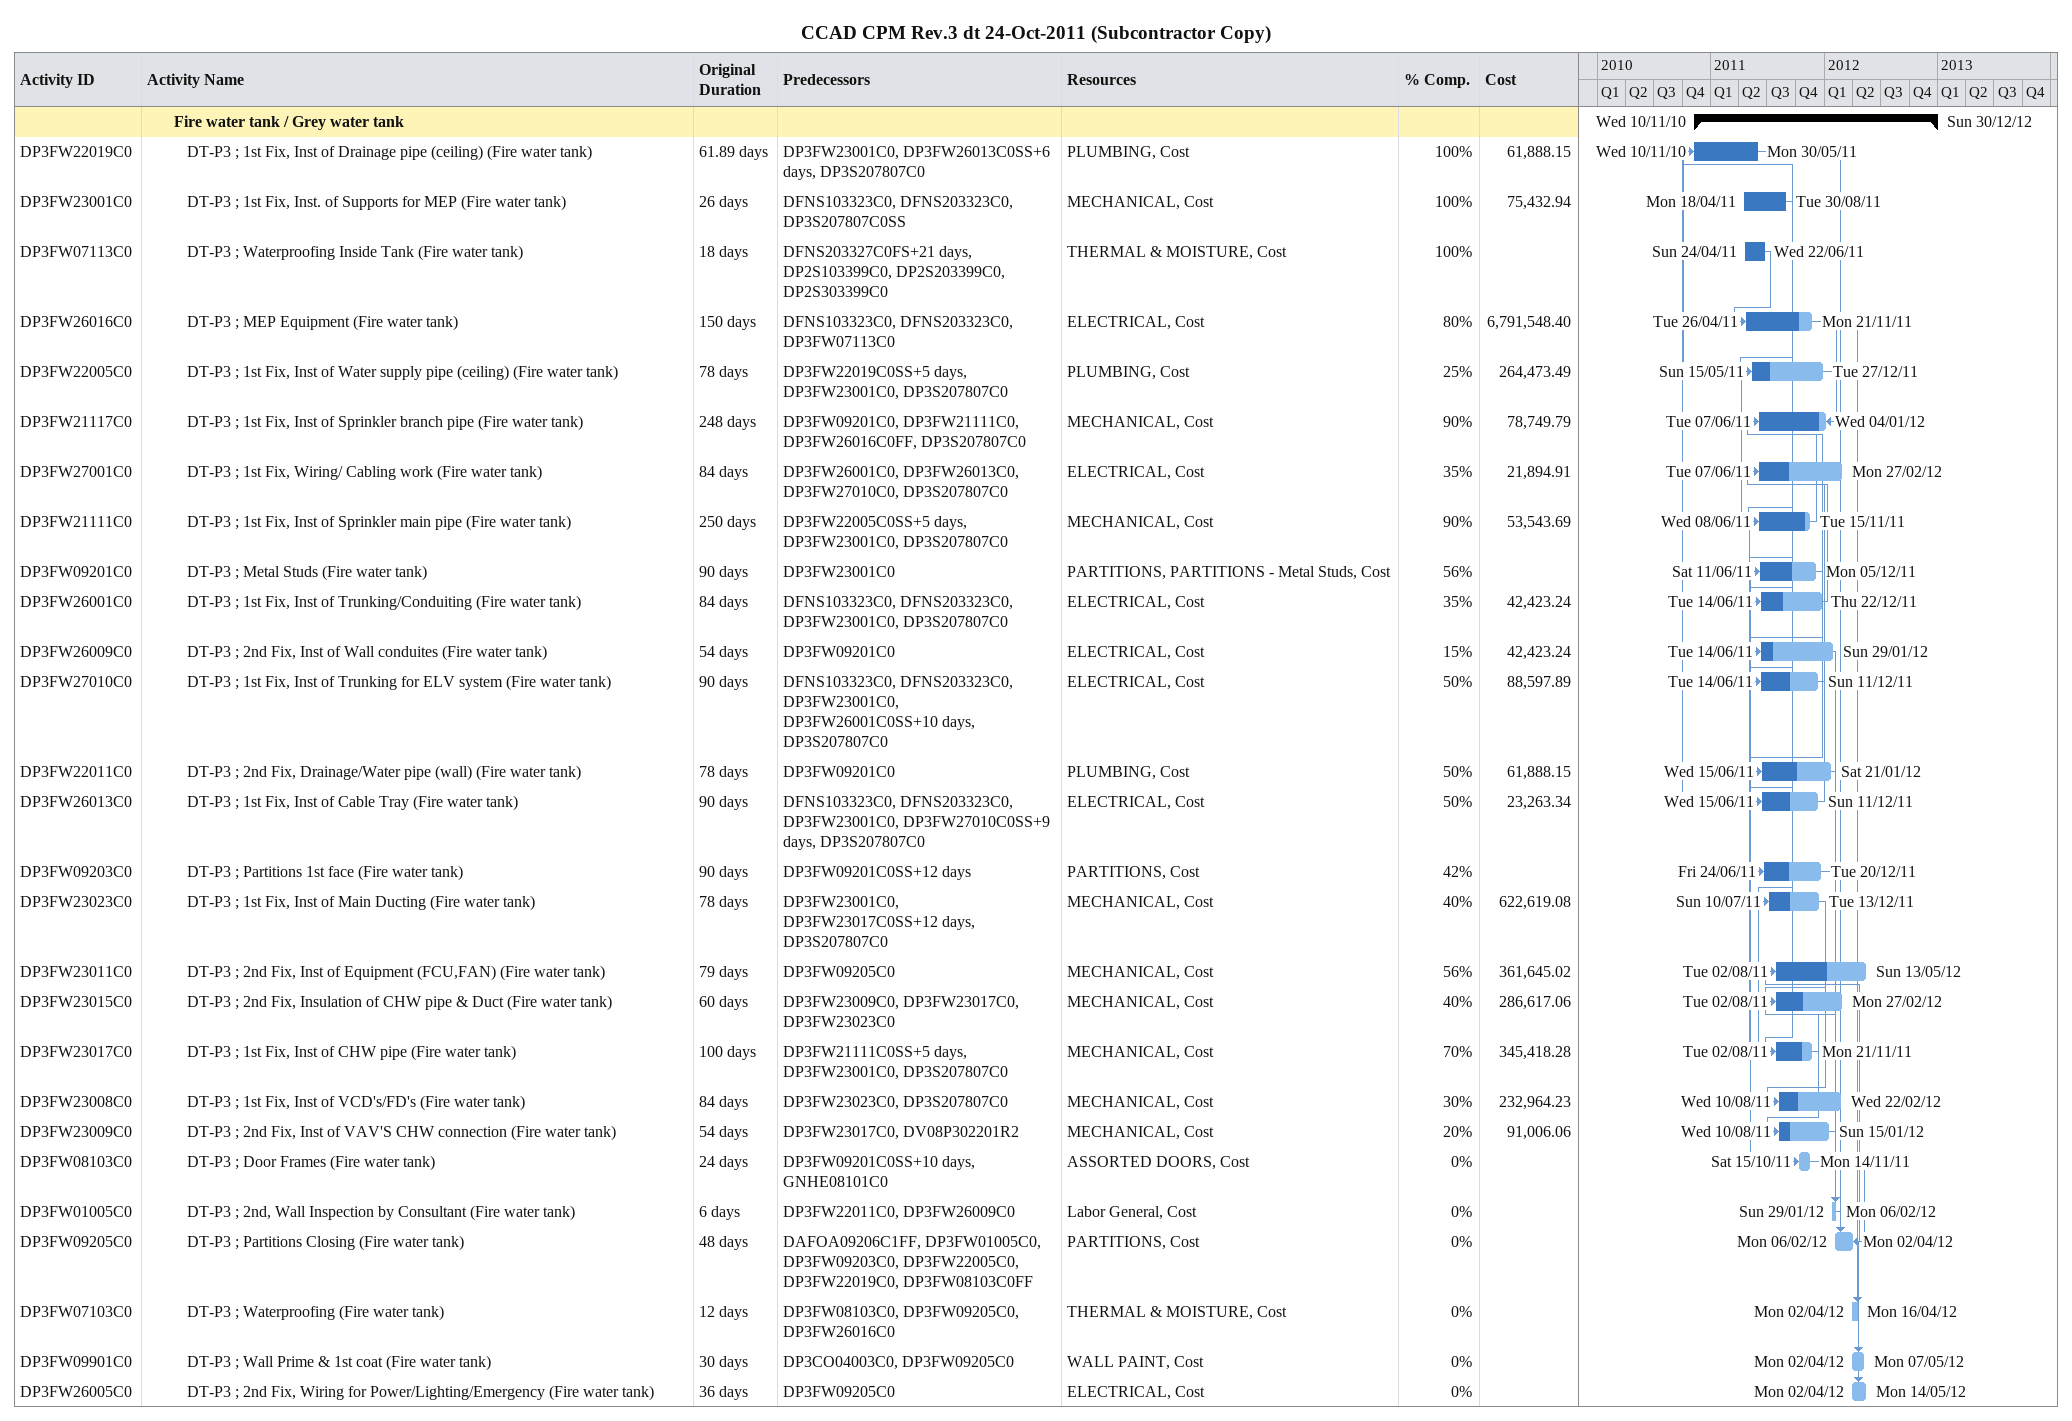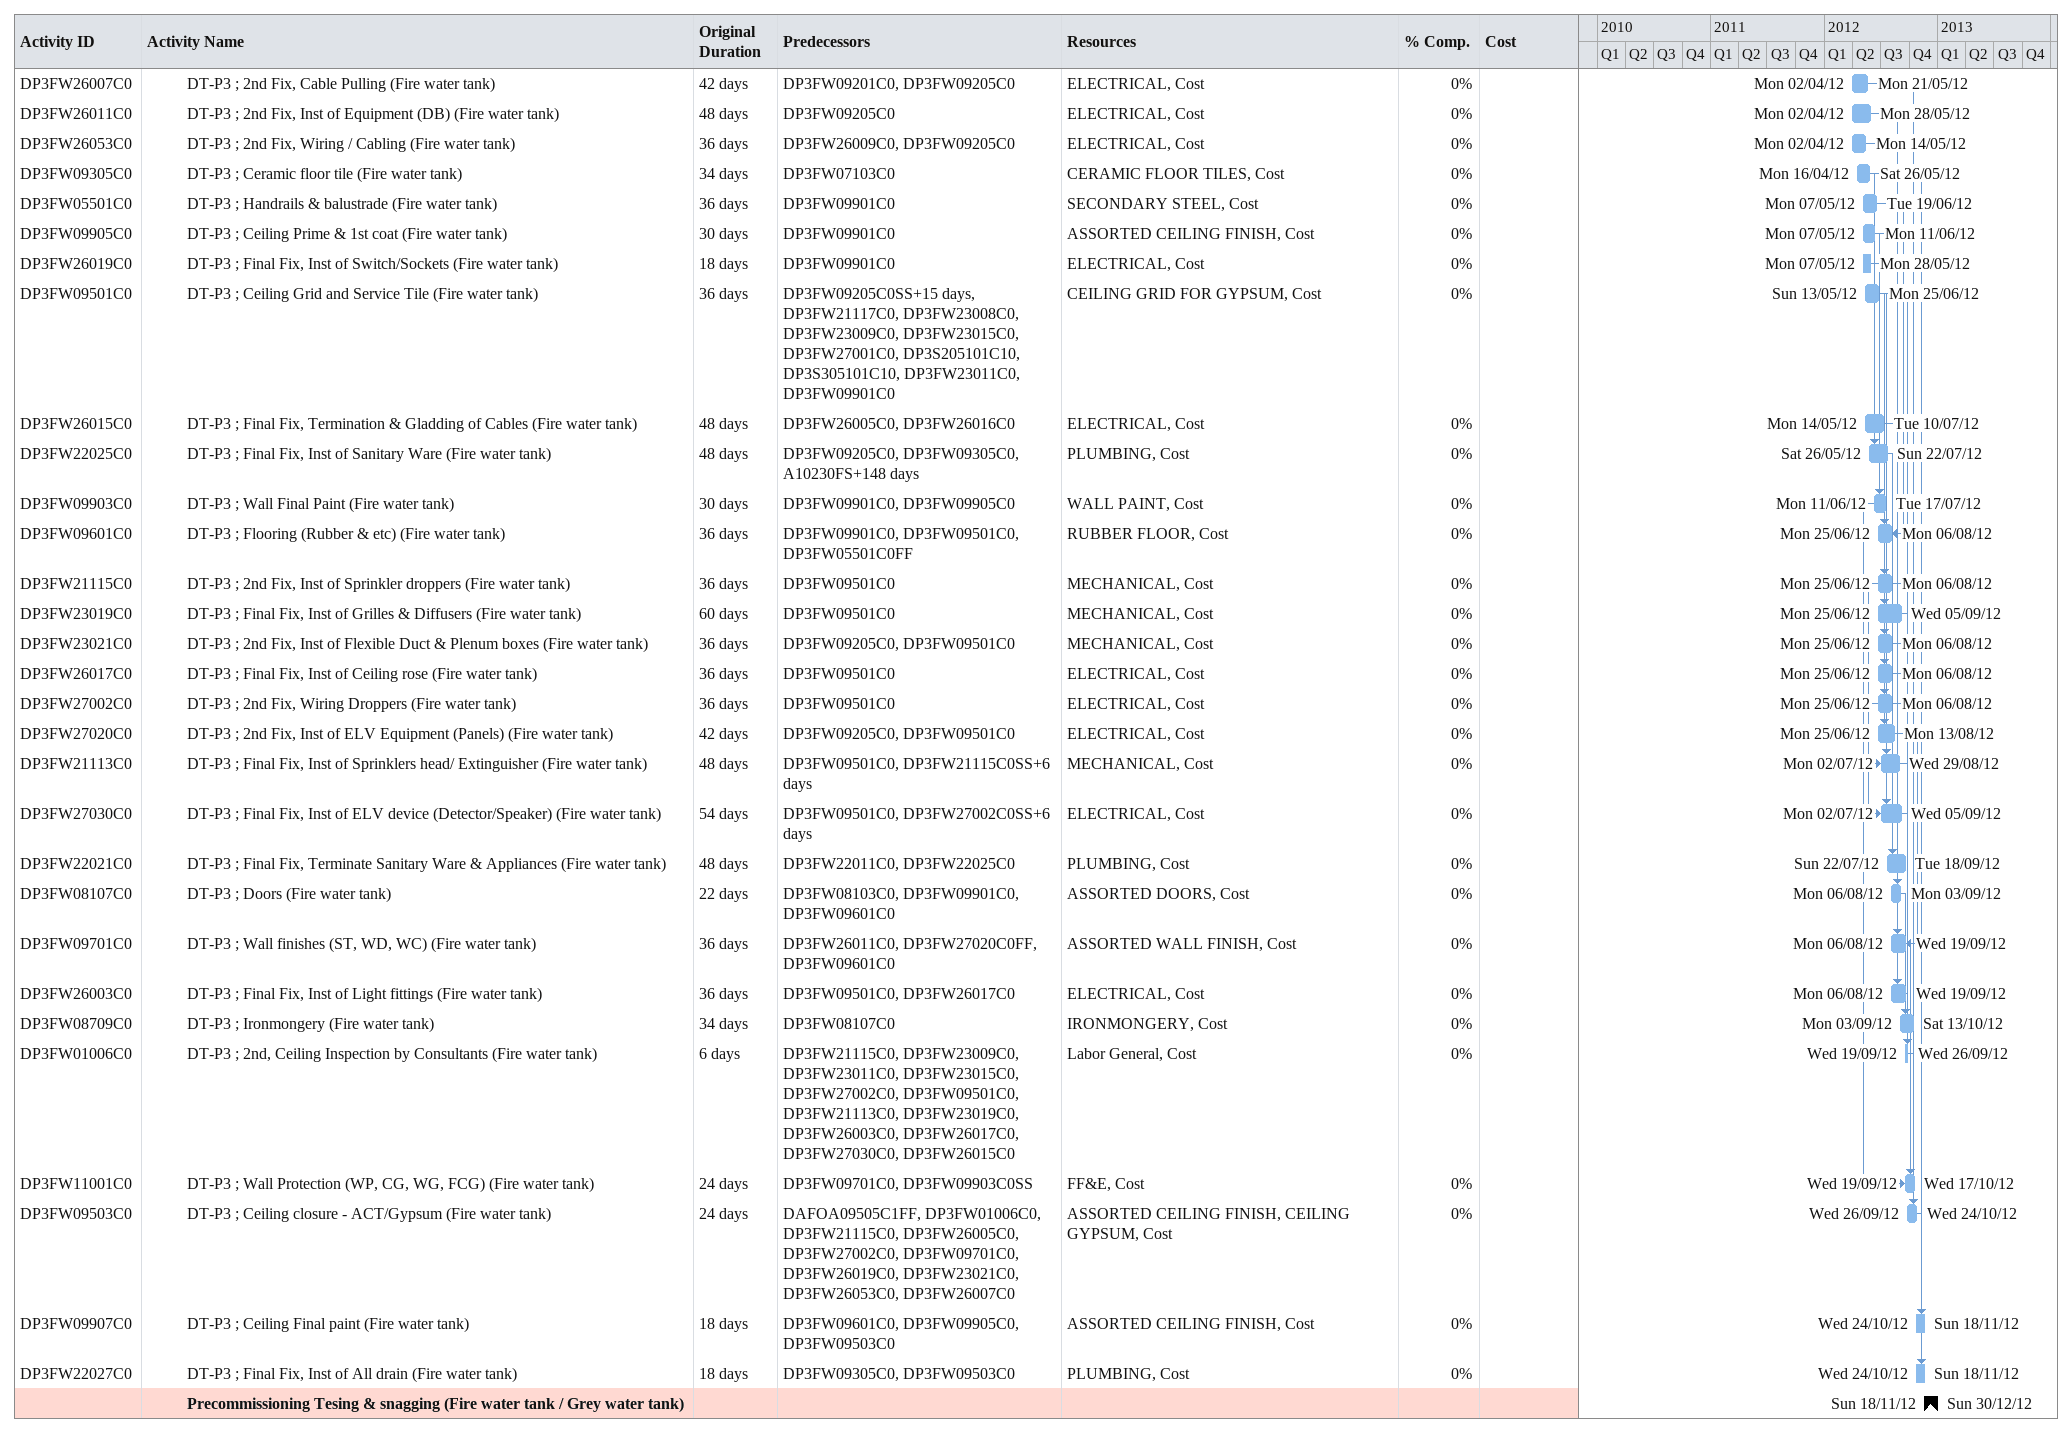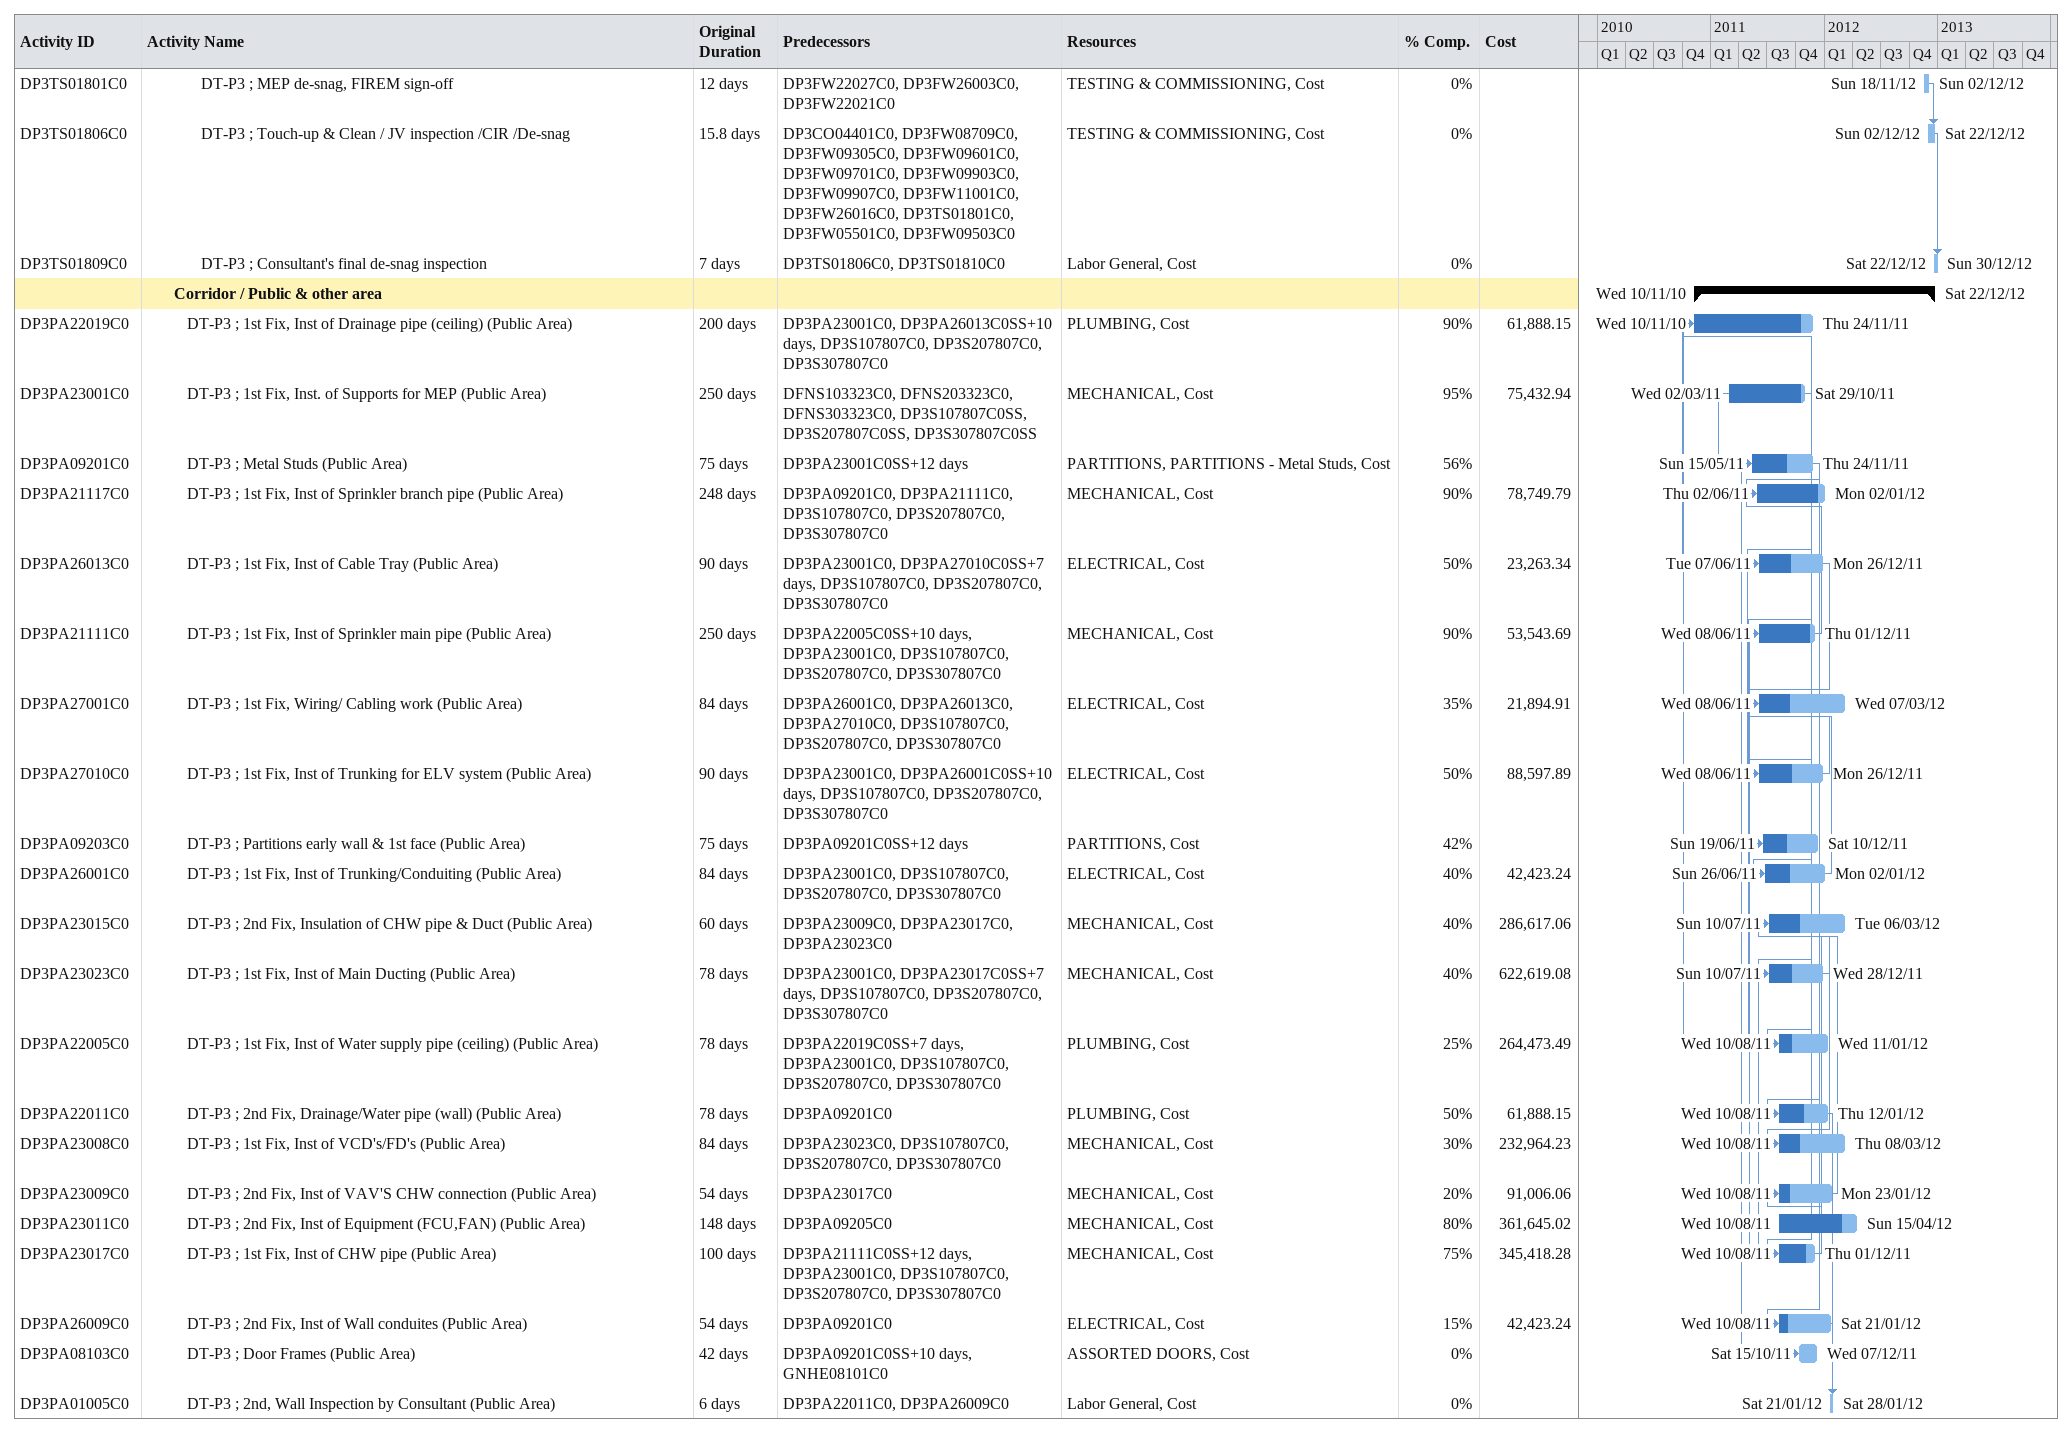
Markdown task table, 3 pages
CCAD CPM Rev.3 dt 24-Oct-2011 (Subcontractor Copy)

| ID | Level | Task | Original duration | Start | Finish | Predecessors | Resources | % complete | Cost |
|---|---|---|---|---|---|---|---|---|---|
|  | 3 | **Fire water tank / Grey water tank** |  | 2010-11-10 | 2012-12-30 |  |  |  |  |
| DP3FW22019C0 | 4 | DT-P3 ; 1st Fix, Inst of Drainage pipe (ceiling) (Fire water tank) | 61.89d | 2010-11-10 | 2011-05-30 | DP3FW23001C0, DP3FW26013C0SS+6d, DP3S207807C0 | PLUMBING, Cost | 100 | 61888.15 |
| DP3FW23001C0 | 4 | DT-P3 ; 1st Fix, Inst. of Supports for MEP (Fire water tank) | 26d | 2011-04-18 | 2011-08-30 | DFNS103323C0, DFNS203323C0, DP3S207807C0SS | MECHANICAL, Cost | 100 | 75432.94 |
| DP3FW07113C0 | 4 | DT-P3 ; Waterproofing Inside Tank (Fire water tank) | 18d | 2011-04-24 | 2011-06-22 | DFNS203327C0FS+21d, DP2S103399C0, DP2S203399C0, DP2S303399C0 | THERMAL & MOISTURE, Cost | 100 |  |
| DP3FW26016C0 | 4 | DT-P3 ; MEP Equipment (Fire water tank) | 150d | 2011-04-26 | 2011-11-21 | DFNS103323C0, DFNS203323C0, DP3FW07113C0 | ELECTRICAL, Cost | 80 | 6791548.40 |
| DP3FW22005C0 | 4 | DT-P3 ; 1st Fix, Inst of Water supply pipe (ceiling) (Fire water tank) | 78d | 2011-05-15 | 2011-12-27 | DP3FW22019C0SS+5d, DP3FW23001C0, DP3S207807C0 | PLUMBING, Cost | 25 | 264473.49 |
| DP3FW21117C0 | 4 | DT-P3 ; 1st Fix, Inst of Sprinkler branch pipe (Fire water tank) | 248d | 2011-06-07 | 2012-01-04 | DP3FW09201C0, DP3FW21111C0, DP3FW26016C0FF, DP3S207807C0 | MECHANICAL, Cost | 90 | 78749.79 |
| DP3FW27001C0 | 4 | DT-P3 ; 1st Fix, Wiring/ Cabling work (Fire water tank) | 84d | 2011-06-07 | 2012-02-27 | DP3FW26001C0, DP3FW26013C0, DP3FW27010C0, DP3S207807C0 | ELECTRICAL, Cost | 35 | 21894.91 |
| DP3FW21111C0 | 4 | DT-P3 ; 1st Fix, Inst of Sprinkler main pipe (Fire water tank) | 250d | 2011-06-08 | 2011-11-15 | DP3FW22005C0SS+5d, DP3FW23001C0, DP3S207807C0 | MECHANICAL, Cost | 90 | 53543.69 |
| DP3FW09201C0 | 4 | DT-P3 ; Metal Studs (Fire water tank) | 90d | 2011-06-11 | 2011-12-05 | DP3FW23001C0 | PARTITIONS, PARTITIONS - Metal Studs, Cost | 56 |  |
| DP3FW26001C0 | 4 | DT-P3 ; 1st Fix, Inst of Trunking/Conduiting (Fire water tank) | 84d | 2011-06-14 | 2011-12-22 | DFNS103323C0, DFNS203323C0, DP3FW23001C0, DP3S207807C0 | ELECTRICAL, Cost | 35 | 42423.24 |
| DP3FW26009C0 | 4 | DT-P3 ; 2nd Fix, Inst of Wall conduites (Fire water tank) | 54d | 2011-06-14 | 2012-01-29 | DP3FW09201C0 | ELECTRICAL, Cost | 15 | 42423.24 |
| DP3FW27010C0 | 4 | DT-P3 ; 1st Fix, Inst of Trunking for ELV system (Fire water tank) | 90d | 2011-06-14 | 2011-12-11 | DFNS103323C0, DFNS203323C0, DP3FW23001C0, DP3FW26001C0SS+10d, DP3S207807C0 | ELECTRICAL, Cost | 50 | 88597.89 |
| DP3FW22011C0 | 4 | DT-P3 ; 2nd Fix, Drainage/Water pipe (wall) (Fire water tank) | 78d | 2011-06-15 | 2012-01-21 | DP3FW09201C0 | PLUMBING, Cost | 50 | 61888.15 |
| DP3FW26013C0 | 4 | DT-P3 ; 1st Fix, Inst of Cable Tray (Fire water tank) | 90d | 2011-06-15 | 2011-12-11 | DFNS103323C0, DFNS203323C0, DP3FW23001C0, DP3FW27010C0SS+9d, DP3S207807C0 | ELECTRICAL, Cost | 50 | 23263.34 |
| DP3FW09203C0 | 4 | DT-P3 ; Partitions 1st face (Fire water tank) | 90d | 2011-06-24 | 2011-12-20 | DP3FW09201C0SS+12d | PARTITIONS, Cost | 42 |  |
| DP3FW23023C0 | 4 | DT-P3 ; 1st Fix, Inst of Main Ducting (Fire water tank) | 78d | 2011-07-10 | 2011-12-13 | DP3FW23001C0, DP3FW23017C0SS+12d, DP3S207807C0 | MECHANICAL, Cost | 40 | 622619.08 |
| DP3FW23011C0 | 4 | DT-P3 ; 2nd Fix, Inst of Equipment (FCU,FAN) (Fire water tank) | 79d | 2011-08-02 | 2012-05-13 | DP3FW09205C0 | MECHANICAL, Cost | 56 | 361645.02 |
| DP3FW23015C0 | 4 | DT-P3 ; 2nd Fix, Insulation of CHW pipe & Duct (Fire water tank) | 60d | 2011-08-02 | 2012-02-27 | DP3FW23009C0, DP3FW23017C0, DP3FW23023C0 | MECHANICAL, Cost | 40 | 286617.06 |
| DP3FW23017C0 | 4 | DT-P3 ; 1st Fix, Inst of CHW pipe (Fire water tank) | 100d | 2011-08-02 | 2011-11-21 | DP3FW21111C0SS+5d, DP3FW23001C0, DP3S207807C0 | MECHANICAL, Cost | 70 | 345418.28 |
| DP3FW23008C0 | 4 | DT-P3 ; 1st Fix, Inst of VCD's/FD's (Fire water tank) | 84d | 2011-08-10 | 2012-02-22 | DP3FW23023C0, DP3S207807C0 | MECHANICAL, Cost | 30 | 232964.23 |
| DP3FW23009C0 | 4 | DT-P3 ; 2nd Fix, Inst of VAV'S CHW connection (Fire water tank) | 54d | 2011-08-10 | 2012-01-15 | DP3FW23017C0, DV08P302201R2 | MECHANICAL, Cost | 20 | 91006.06 |
| DP3FW08103C0 | 4 | DT-P3 ; Door Frames (Fire water tank) | 24d | 2011-10-15 | 2011-11-14 | DP3FW09201C0SS+10d, GNHE08101C0 | ASSORTED DOORS, Cost | 0 |  |
| DP3FW01005C0 | 4 | DT-P3 ; 2nd, Wall Inspection by Consultant (Fire water tank) | 6d | 2012-01-29 | 2012-02-06 | DP3FW22011C0, DP3FW26009C0 | Labor General, Cost | 0 |  |
| DP3FW09205C0 | 4 | DT-P3 ; Partitions Closing (Fire water tank) | 48d | 2012-02-06 | 2012-04-02 | DAFOA09206C1FF, DP3FW01005C0, DP3FW09203C0, DP3FW22005C0, DP3FW22019C0, DP3FW08103C0FF | PARTITIONS, Cost | 0 |  |
| DP3FW07103C0 | 4 | DT-P3 ; Waterproofing (Fire water tank) | 12d | 2012-04-02 | 2012-04-16 | DP3FW08103C0, DP3FW09205C0, DP3FW26016C0 | THERMAL & MOISTURE, Cost | 0 |  |
| DP3FW09901C0 | 4 | DT-P3 ; Wall Prime & 1st coat (Fire water tank) | 30d | 2012-04-02 | 2012-05-07 | DP3CO04003C0, DP3FW09205C0 | WALL PAINT, Cost | 0 |  |
| DP3FW26005C0 | 4 | DT-P3 ; 2nd Fix, Wiring for Power/Lighting/Emergency (Fire water tank) | 36d | 2012-04-02 | 2012-05-14 | DP3FW09205C0 | ELECTRICAL, Cost | 0 |  |
| DP3FW26007C0 | 4 | DT-P3 ; 2nd Fix, Cable Pulling (Fire water tank) | 42d | 2012-04-02 | 2012-05-21 | DP3FW09201C0, DP3FW09205C0 | ELECTRICAL, Cost | 0 |  |
| DP3FW26011C0 | 4 | DT-P3 ; 2nd Fix, Inst of Equipment (DB) (Fire water tank) | 48d | 2012-04-02 | 2012-05-28 | DP3FW09205C0 | ELECTRICAL, Cost | 0 |  |
| DP3FW26053C0 | 4 | DT-P3 ; 2nd Fix, Wiring / Cabling (Fire water tank) | 36d | 2012-04-02 | 2012-05-14 | DP3FW26009C0, DP3FW09205C0 | ELECTRICAL, Cost | 0 |  |
| DP3FW09305C0 | 4 | DT-P3 ; Ceramic floor tile (Fire water tank) | 34d | 2012-04-16 | 2012-05-26 | DP3FW07103C0 | CERAMIC FLOOR TILES, Cost | 0 |  |
| DP3FW05501C0 | 4 | DT-P3 ; Handrails & balustrade (Fire water tank) | 36d | 2012-05-07 | 2012-06-19 | DP3FW09901C0 | SECONDARY STEEL, Cost | 0 |  |
| DP3FW09905C0 | 4 | DT-P3 ; Ceiling Prime & 1st coat (Fire water tank) | 30d | 2012-05-07 | 2012-06-11 | DP3FW09901C0 | ASSORTED CEILING FINISH, Cost | 0 |  |
| DP3FW26019C0 | 4 | DT-P3 ; Final Fix, Inst of Switch/Sockets (Fire water tank) | 18d | 2012-05-07 | 2012-05-28 | DP3FW09901C0 | ELECTRICAL, Cost | 0 |  |
| DP3FW09501C0 | 4 | DT-P3 ; Ceiling Grid and Service Tile (Fire water tank) | 36d | 2012-05-13 | 2012-06-25 | DP3FW09205C0SS+15d, DP3FW21117C0, DP3FW23008C0, DP3FW23009C0, DP3FW23015C0, DP3FW27001C0, DP3S205101C10, DP3S305101C10, DP3FW23011C0, DP3FW09901C0 | CEILING GRID FOR GYPSUM, Cost | 0 |  |
| DP3FW26015C0 | 4 | DT-P3 ; Final Fix, Termination & Gladding of Cables (Fire water tank) | 48d | 2012-05-14 | 2012-07-10 | DP3FW26005C0, DP3FW26016C0 | ELECTRICAL, Cost | 0 |  |
| DP3FW22025C0 | 4 | DT-P3 ; Final Fix, Inst of Sanitary Ware (Fire water tank) | 48d | 2012-05-26 | 2012-07-22 | DP3FW09205C0, DP3FW09305C0, A10230FS+148d | PLUMBING, Cost | 0 |  |
| DP3FW09903C0 | 4 | DT-P3 ; Wall Final Paint (Fire water tank) | 30d | 2012-06-11 | 2012-07-17 | DP3FW09901C0, DP3FW09905C0 | WALL PAINT, Cost | 0 |  |
| DP3FW09601C0 | 4 | DT-P3 ; Flooring (Rubber & etc) (Fire water tank) | 36d | 2012-06-25 | 2012-08-06 | DP3FW09901C0, DP3FW09501C0, DP3FW05501C0FF | RUBBER FLOOR, Cost | 0 |  |
| DP3FW21115C0 | 4 | DT-P3 ; 2nd Fix, Inst of Sprinkler droppers (Fire water tank) | 36d | 2012-06-25 | 2012-08-06 | DP3FW09501C0 | MECHANICAL, Cost | 0 |  |
| DP3FW23019C0 | 4 | DT-P3 ; Final Fix, Inst of Grilles & Diffusers (Fire water tank) | 60d | 2012-06-25 | 2012-09-05 | DP3FW09501C0 | MECHANICAL, Cost | 0 |  |
| DP3FW23021C0 | 4 | DT-P3 ; 2nd Fix, Inst of Flexible Duct & Plenum boxes (Fire water tank) | 36d | 2012-06-25 | 2012-08-06 | DP3FW09205C0, DP3FW09501C0 | MECHANICAL, Cost | 0 |  |
| DP3FW26017C0 | 4 | DT-P3 ; Final Fix, Inst of Ceiling rose (Fire water tank) | 36d | 2012-06-25 | 2012-08-06 | DP3FW09501C0 | ELECTRICAL, Cost | 0 |  |
| DP3FW27002C0 | 4 | DT-P3 ; 2nd Fix, Wiring Droppers (Fire water tank) | 36d | 2012-06-25 | 2012-08-06 | DP3FW09501C0 | ELECTRICAL, Cost | 0 |  |
| DP3FW27020C0 | 4 | DT-P3 ; 2nd Fix, Inst of ELV Equipment (Panels) (Fire water tank) | 42d | 2012-06-25 | 2012-08-13 | DP3FW09205C0, DP3FW09501C0 | ELECTRICAL, Cost | 0 |  |
| DP3FW21113C0 | 4 | DT-P3 ; Final Fix, Inst of Sprinklers head/ Extinguisher (Fire water tank) | 48d | 2012-07-02 | 2012-08-29 | DP3FW09501C0, DP3FW21115C0SS+6d | MECHANICAL, Cost | 0 |  |
| DP3FW27030C0 | 4 | DT-P3 ; Final Fix, Inst of ELV device (Detector/Speaker) (Fire water tank) | 54d | 2012-07-02 | 2012-09-05 | DP3FW09501C0, DP3FW27002C0SS+6d | ELECTRICAL, Cost | 0 |  |
| DP3FW22021C0 | 4 | DT-P3 ; Final Fix, Terminate Sanitary Ware & Appliances (Fire water tank) | 48d | 2012-07-22 | 2012-09-18 | DP3FW22011C0, DP3FW22025C0 | PLUMBING, Cost | 0 |  |
| DP3FW08107C0 | 4 | DT-P3 ; Doors (Fire water tank) | 22d | 2012-08-06 | 2012-09-03 | DP3FW08103C0, DP3FW09901C0, DP3FW09601C0 | ASSORTED DOORS, Cost | 0 |  |
| DP3FW09701C0 | 4 | DT-P3 ; Wall finishes (ST, WD, WC) (Fire water tank) | 36d | 2012-08-06 | 2012-09-19 | DP3FW26011C0, DP3FW27020C0FF, DP3FW09601C0 | ASSORTED WALL FINISH, Cost | 0 |  |
| DP3FW26003C0 | 4 | DT-P3 ; Final Fix, Inst of Light fittings (Fire water tank) | 36d | 2012-08-06 | 2012-09-19 | DP3FW09501C0, DP3FW26017C0 | ELECTRICAL, Cost | 0 |  |
| DP3FW08709C0 | 4 | DT-P3 ; Ironmongery (Fire water tank) | 34d | 2012-09-03 | 2012-10-13 | DP3FW08107C0 | IRONMONGERY, Cost | 0 |  |
| DP3FW01006C0 | 4 | DT-P3 ; 2nd, Ceiling Inspection by Consultants (Fire water tank) | 6d | 2012-09-19 | 2012-09-26 | DP3FW21115C0, DP3FW23009C0, DP3FW23011C0, DP3FW23015C0, DP3FW27002C0, DP3FW09501C0, DP3FW21113C0, DP3FW23019C0, DP3FW26003C0, DP3FW26017C0, DP3FW27030C0, DP3FW26015C0 | Labor General, Cost | 0 |  |
| DP3FW11001C0 | 4 | DT-P3 ; Wall Protection (WP, CG, WG, FCG) (Fire water tank) | 24d | 2012-09-19 | 2012-10-17 | DP3FW09701C0, DP3FW09903C0SS | FF&E, Cost | 0 |  |
| DP3FW09503C0 | 4 | DT-P3 ; Ceiling closure - ACT/Gypsum (Fire water tank) | 24d | 2012-09-26 | 2012-10-24 | DAFOA09505C1FF, DP3FW01006C0, DP3FW21115C0, DP3FW26005C0, DP3FW27002C0, DP3FW09701C0, DP3FW26019C0, DP3FW23021C0, DP3FW26053C0, DP3FW26007C0 | ASSORTED CEILING FINISH, CEILING GYPSUM, Cost | 0 |  |
| DP3FW09907C0 | 4 | DT-P3 ; Ceiling Final paint (Fire water tank) | 18d | 2012-10-24 | 2012-11-18 | DP3FW09601C0, DP3FW09905C0, DP3FW09503C0 | ASSORTED CEILING FINISH, Cost | 0 |  |
| DP3FW22027C0 | 4 | DT-P3 ; Final Fix, Inst of All drain (Fire water tank) | 18d | 2012-10-24 | 2012-11-18 | DP3FW09305C0, DP3FW09503C0 | PLUMBING, Cost | 0 |  |
|  | 4 | **Precommissioning Tesing & snagging (Fire water tank / Grey water tank)** |  | 2012-11-18 | 2012-12-30 |  |  |  |  |
| DP3TS01801C0 | 5 | DT-P3 ; MEP de-snag, FIREM sign-off | 12d | 2012-11-18 | 2012-12-02 | DP3FW22027C0, DP3FW26003C0, DP3FW22021C0 | TESTING & COMMISSIONING, Cost | 0 |  |
| DP3TS01806C0 | 5 | DT-P3 ; Touch-up & Clean / JV inspection /CIR /De-snag | 15.8d | 2012-12-02 | 2012-12-22 | DP3CO04401C0, DP3FW08709C0, DP3FW09305C0, DP3FW09601C0, DP3FW09701C0, DP3FW09903C0, DP3FW09907C0, DP3FW11001C0, DP3FW26016C0, DP3TS01801C0, DP3FW05501C0, DP3FW09503C0 | TESTING & COMMISSIONING, Cost | 0 |  |
| DP3TS01809C0 | 5 | DT-P3 ; Consultant's final de-snag inspection | 7d | 2012-12-22 | 2012-12-30 | DP3TS01806C0, DP3TS01810C0 | Labor General, Cost | 0 |  |
|  | 3 | **Corridor / Public & other area** |  | 2010-11-10 | 2012-12-22 |  |  |  |  |
| DP3PA22019C0 | 4 | DT-P3 ; 1st Fix, Inst of Drainage pipe (ceiling) (Public Area) | 200d | 2010-11-10 | 2011-11-24 | DP3PA23001C0, DP3PA26013C0SS+10d, DP3S107807C0, DP3S207807C0, DP3S307807C0 | PLUMBING, Cost | 90 | 61888.15 |
| DP3PA23001C0 | 4 | DT-P3 ; 1st Fix, Inst. of Supports for MEP (Public Area) | 250d | 2011-03-02 | 2011-10-29 | DFNS103323C0, DFNS203323C0, DFNS303323C0, DP3S107807C0SS, DP3S207807C0SS, DP3S307807C0SS | MECHANICAL, Cost | 95 | 75432.94 |
| DP3PA09201C0 | 4 | DT-P3 ; Metal Studs (Public Area) | 75d | 2011-05-15 | 2011-11-24 | DP3PA23001C0SS+12d | PARTITIONS, PARTITIONS - Metal Studs, Cost | 56 |  |
| DP3PA21117C0 | 4 | DT-P3 ; 1st Fix, Inst of Sprinkler branch pipe (Public Area) | 248d | 2011-06-02 | 2012-01-02 | DP3PA09201C0, DP3PA21111C0, DP3S107807C0, DP3S207807C0, DP3S307807C0 | MECHANICAL, Cost | 90 | 78749.79 |
| DP3PA26013C0 | 4 | DT-P3 ; 1st Fix, Inst of Cable Tray (Public Area) | 90d | 2011-06-07 | 2011-12-26 | DP3PA23001C0, DP3PA27010C0SS+7d, DP3S107807C0, DP3S207807C0, DP3S307807C0 | ELECTRICAL, Cost | 50 | 23263.34 |
| DP3PA21111C0 | 4 | DT-P3 ; 1st Fix, Inst of Sprinkler main pipe (Public Area) | 250d | 2011-06-08 | 2011-12-01 | DP3PA22005C0SS+10d, DP3PA23001C0, DP3S107807C0, DP3S207807C0, DP3S307807C0 | MECHANICAL, Cost | 90 | 53543.69 |
| DP3PA27001C0 | 4 | DT-P3 ; 1st Fix, Wiring/ Cabling work (Public Area) | 84d | 2011-06-08 | 2012-03-07 | DP3PA26001C0, DP3PA26013C0, DP3PA27010C0, DP3S107807C0, DP3S207807C0, DP3S307807C0 | ELECTRICAL, Cost | 35 | 21894.91 |
| DP3PA27010C0 | 4 | DT-P3 ; 1st Fix, Inst of Trunking for ELV system (Public Area) | 90d | 2011-06-08 | 2011-12-26 | DP3PA23001C0, DP3PA26001C0SS+10d, DP3S107807C0, DP3S207807C0, DP3S307807C0 | ELECTRICAL, Cost | 50 | 88597.89 |
| DP3PA09203C0 | 4 | DT-P3 ; Partitions early wall & 1st face (Public Area) | 75d | 2011-06-19 | 2011-12-10 | DP3PA09201C0SS+12d | PARTITIONS, Cost | 42 |  |
| DP3PA26001C0 | 4 | DT-P3 ; 1st Fix, Inst of Trunking/Conduiting (Public Area) | 84d | 2011-06-26 | 2012-01-02 | DP3PA23001C0, DP3S107807C0, DP3S207807C0, DP3S307807C0 | ELECTRICAL, Cost | 40 | 42423.24 |
| DP3PA23015C0 | 4 | DT-P3 ; 2nd Fix, Insulation of CHW pipe & Duct (Public Area) | 60d | 2011-07-10 | 2012-03-06 | DP3PA23009C0, DP3PA23017C0, DP3PA23023C0 | MECHANICAL, Cost | 40 | 286617.06 |
| DP3PA23023C0 | 4 | DT-P3 ; 1st Fix, Inst of Main Ducting (Public Area) | 78d | 2011-07-10 | 2011-12-28 | DP3PA23001C0, DP3PA23017C0SS+7d, DP3S107807C0, DP3S207807C0, DP3S307807C0 | MECHANICAL, Cost | 40 | 622619.08 |
| DP3PA22005C0 | 4 | DT-P3 ; 1st Fix, Inst of Water supply pipe (ceiling) (Public Area) | 78d | 2011-08-10 | 2012-01-11 | DP3PA22019C0SS+7d, DP3PA23001C0, DP3S107807C0, DP3S207807C0, DP3S307807C0 | PLUMBING, Cost | 25 | 264473.49 |
| DP3PA22011C0 | 4 | DT-P3 ; 2nd Fix, Drainage/Water pipe (wall) (Public Area) | 78d | 2011-08-10 | 2012-01-12 | DP3PA09201C0 | PLUMBING, Cost | 50 | 61888.15 |
| DP3PA23008C0 | 4 | DT-P3 ; 1st Fix, Inst of VCD's/FD's (Public Area) | 84d | 2011-08-10 | 2012-03-08 | DP3PA23023C0, DP3S107807C0, DP3S207807C0, DP3S307807C0 | MECHANICAL, Cost | 30 | 232964.23 |
| DP3PA23009C0 | 4 | DT-P3 ; 2nd Fix, Inst of VAV'S CHW connection (Public Area) | 54d | 2011-08-10 | 2012-01-23 | DP3PA23017C0 | MECHANICAL, Cost | 20 | 91006.06 |
| DP3PA23011C0 | 4 | DT-P3 ; 2nd Fix, Inst of Equipment (FCU,FAN) (Public Area) | 148d | 2011-08-10 | 2012-04-15 | DP3PA09205C0 | MECHANICAL, Cost | 80 | 361645.02 |
| DP3PA23017C0 | 4 | DT-P3 ; 1st Fix, Inst of CHW pipe (Public Area) | 100d | 2011-08-10 | 2011-12-01 | DP3PA21111C0SS+12d, DP3PA23001C0, DP3S107807C0, DP3S207807C0, DP3S307807C0 | MECHANICAL, Cost | 75 | 345418.28 |
| DP3PA26009C0 | 4 | DT-P3 ; 2nd Fix, Inst of Wall conduites (Public Area) | 54d | 2011-08-10 | 2012-01-21 | DP3PA09201C0 | ELECTRICAL, Cost | 15 | 42423.24 |
| DP3PA08103C0 | 4 | DT-P3 ; Door Frames (Public Area) | 42d | 2011-10-15 | 2011-12-07 | DP3PA09201C0SS+10d, GNHE08101C0 | ASSORTED DOORS, Cost | 0 |  |
| DP3PA01005C0 | 4 | DT-P3 ; 2nd, Wall Inspection by Consultant (Public Area) | 6d | 2012-01-21 | 2012-01-28 | DP3PA22011C0, DP3PA26009C0 | Labor General, Cost | 0 |  |
